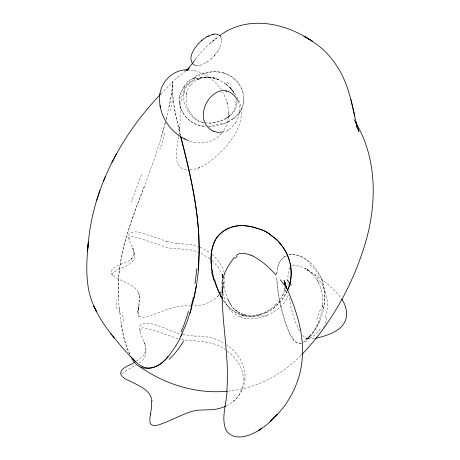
<?xml version="1.0" encoding="UTF-8"?>
<svg xmlns="http://www.w3.org/2000/svg" width="460" height="460" viewBox="0 0 460 460"><rect width="100%" height="100%" fill="white"/><g stroke="black" fill="none" stroke-linecap="round" stroke-linejoin="round"><path stroke-width="0.34" stroke-dasharray="2.3 1.72" d="M223.807 130.404C226.958 125.459 228.482 119.571 228.493 113.735M228.499 112.723C228.447 105.535 226.216 98.446 222.663 92.241M228.493 114.206L228.499 112.366M178.808 135.878L179.923 127.132L179.676 129.697C181.332 111.441 175.605 82.484 200.502 77.884C203.855 77.021 207.351 76.918 210.772 77.286L204.159 77.596L197.346 79.695L199.991 78.608L194.775 81.259L189.917 85.796L190.336 85.215C184.839 91.977 185.167 101.597 188.307 109.313L188.192 109.026C191.021 115.793 196.926 121.607 204.367 122.745M226.165 405.921A42.147 33.54 18 0 0 230.42 403.518C238.809 398.021 244.478 388.533 244.984 378.482M245.048 376.004C244.939 363.314 237.038 351.693 226.705 344.804M244.961 379.253L245.065 375.256M236.934 102.597C236.837 111.13 229.609 117.691 222.128 120.526A26.726 18.728 -10.4 0 1 219.276 121.578M276.782 274.43C277.035 268.013 278.737 260.82 284.314 256.945M221.565 40.698L221.093 43.953L219.719 47.69M276.816 273.723L277.265 269.606M235.451 122.889C239.269 117.047 240.62 109.514 238.596 102.787M183.793 94.162C183.166 99.642 184.707 105.167 187.243 109.998A51.301 32.119 12.2 0 0 188.387 111.964L193.062 117.633L198.122 121.049M284.866 287.454L284.573 290.059L285.384 287.46L282.566 295.924L283.423 293.813L279.945 299.96L274.982 305.647L275.73 304.905C266.691 313.352 253.109 318.516 241.052 313.76L245.485 315.123C240.735 314.14 236.704 311.362 233.191 308.131L239.723 313.214C234.197 309.856 230.161 304.623 227.591 298.753L231.805 306.429C227.067 299.075 224.503 290.536 223.117 281.957M239.257 112.884L239.401 111.763M178.71 136.58C177.221 147.039 170.821 169.332 188.197 169.889M185.621 70.938L172.276 81.92L172.12 88.745M179.36 97.744L180.677 93.018L183.638 87.871M139.15 316.612L138.241 315.554L137.626 312.926L139.397 300.294L139.299 301.007L139.242 295.153L139.328 295.791L138.241 292.111C142.928 299.909 135.752 308.942 139.15 316.612C144.745 318.619 150.575 315.186 155.957 313.697C167.13 309.448 178.612 304.658 190.848 306.032M323.472 308.804C325.312 300.098 325.295 290.915 322.684 282.365M186.133 95.318L186.915 91.58M288.202 295.032C285.781 304.141 277.104 310.19 269.244 314.387A32.896 23.822 -16.1 0 1 265.742 315.813L257.732 318.027L249.573 318.619M138.592 307.953L137.753 312.133L138.966 306.107M169.125 106.915C170.637 98.704 172.908 90.229 172.316 81.886M166.181 119.278L171.195 96.284L172.143 88.705L172.207 82.259L172.396 91.856M277.529 268.255C278.559 263.43 281.048 258.543 285.579 256.174M166.123 119.548L166.583 117.737M223.502 287.08L224.618 282.952L224.877 276.684M184.224 91.891C185.564 86.566 189.669 82.219 194.591 79.931M165.41 122.251L164.283 126.483M165.324 122.624L163.611 128.932M325.461 317.762L327.25 308.551A64.843 51.497 -12.6 0 0 326.951 299.247L325.605 293.267M163.95 127.696L159.177 144.083L153.077 162.662M163.219 130.289L160.896 138.27M150.132 170.901C133.377 215.861 111.981 262.579 119.813 311.817M144.382 186.702C130.301 222.375 115.362 259.584 118.829 298.759M222.755 288.938L223.79 286.367M319.757 320.649C316.635 327.911 312.541 335.018 306.504 340.239M217.298 51.922L219.138 48.864M219.035 49.065L219.834 47.455M289.777 267.616C287.327 273.108 288.012 279.41 288.046 285.269M221.076 292.089L219.362 294.434M229.097 129.404L232.087 126.989L235.02 123.533M234.951 123.636L235.514 122.803M320.223 328.681C316.647 333.787 308.211 343.574 302.536 335.15M214.596 55.413L216.706 52.762M216.568 52.963L217.471 51.669M193.068 62.422C199.554 53.205 207.374 44.838 216.528 38.243L208.828 44.275M192.878 62.704L195.431 59.277L193.045 62.468M184.839 86.359C170.493 101.286 186.427 127.012 205.62 126.224M214.63 55.378L211.117 58.943L207.517 61.749M214.279 55.781L215.061 54.878M189.808 141.099C200.226 144.745 212.911 142.87 220.57 134.498M220.328 134.774L222.186 132.675M160.896 93.874L172.149 82.305M217.419 296.619L218.931 295.004M186.162 84.882L188.933 82.225M218.402 295.55C212.112 302.53 202.509 305.555 193.344 305.957M121.888 373.836L125.062 371.209L135.901 365.154M300.851 355.505C281.784 375.193 255.927 388.493 228.516 391.092M233.272 401.384C243.064 393.438 246.117 378.867 240.804 367.511A42.142 33.534 18 0 0 232.541 355.574L227.183 351.003M212.399 57.747L211.583 58.518M276.598 305.417L283.182 298.126L286.879 291.939C284.021 297.839 279.755 303.008 274.637 307.079M212.6 41.325L218.77 36.415M139.15 363.009C146.797 358.8 147.505 349.105 143.968 341.918L144.589 343.741C143.307 337.841 136.689 330.544 140.708 324.616C153.249 319.694 168.659 331.884 180.952 333.925M274.764 306.969C266.656 313.49 255.984 317.4 245.531 315.761A31.194 26.312 -23.6 0 1 239.39 314.128C232.743 311.558 227.372 306.446 223.497 300.553M233.421 118.663C243.461 111.975 246.468 97.79 240.919 87.279M199.853 65.297L202.578 64.434L206.511 62.399M206.258 62.566L207.73 61.611M194.344 78.234C201.394 73.755 209.812 71.122 218.212 71.904M193.947 78.482L196.052 77.205M136.327 361.157L142.318 356.943L144.814 353.723L144.63 354.073L145.636 350.324L145.613 350.727L144.969 345.161M303.134 342.424C322.109 328.503 329.837 300.207 321.201 278.271A72.122 55.844 -33.7 0 0 318.694 273.234C313.053 263.821 303.594 254.955 292.065 254.581M228.309 121.762L222.674 124.085M194.655 79.902L195.034 79.724M265.972 312.472L260.883 314.502M189.836 169.901C198.34 169.378 205.982 164.818 212.428 159.522C225.107 148.833 237.567 135.608 240.827 118.772C243.645 104.845 235.721 90.948 224.526 83.047M197.863 168.285L201.44 166.669M291.6 265.943L292.945 265.529M226.492 130.87L225.406 131.324M203.377 73.87L205.263 73.266M198.622 78.395L198.933 78.303M219.259 121.549L212.669 122.992L207.621 123.251M206.212 73.002C221.967 67.775 241.293 78.269 243.363 95.214M202.854 77.406C192.51 79.58 207.558 76.251 208.161 77.102M196.397 65.573L199.41 65.389M199.191 65.435L200.065 65.251M301.185 343.148C297.81 344.057 294.636 341.676 292.859 338.991M301.409 343.097C293.066 344.304 290.007 333.994 287.305 327.957C281.491 312.081 277.714 295.349 276.759 278.45M289.07 254.926C297.361 253.448 305.267 258.094 311.104 263.557M204.159 77.596L207.799 77.199M314.41 338.347L305.975 338.853L307.079 338.623L304.957 339.486L307.884 337.881L310.529 335.461L306.716 339.008C316.509 330.171 321.436 316.969 322.839 304.083L322.655 306.785C323.449 297.505 321.69 287.966 317.055 279.841L318.659 282.509C315.215 276.776 310.626 271.733 305.078 267.979L313.841 274.775M208.857 126.31L209.915 126.293M208.616 126.31C225.187 126.943 245.962 115.397 243.518 96.479M267.444 315.922L250.401 316.141L240.379 315.727M206.195 77.119L205.597 77.119L212.163 77.596L219.403 79.752L213.026 77.786L209.3 77.182M249.487 318.613L246.554 318.354M190.331 70.081C203.234 71.26 214.659 79.643 221.553 90.35M194.862 65.274L196.029 65.527M205.056 122.826C214.055 123.907 223.48 120.945 230.38 115.098L226.176 118.231C232.616 114.413 237.245 107.002 235.871 99.36M195.851 65.51L196.57 65.59M296.562 265.546L301.634 266.938L307.01 269.617C319.499 277.271 332.057 285.855 340.808 297.792M209.035 77.148L214.987 78.125L213.026 77.786L218.477 79.62L224.497 83.03M203.498 122.803L204.297 122.946M194.177 70.65L194.511 70.713M192.889 70.409L193.229 70.472M181.378 339.629C196.805 341.602 213.693 340.118 226.671 350.606M182.965 334.483L188.905 335.702L195.845 336.099L195.327 336.087C205.557 335.679 215.918 338.198 224.67 343.539M243.512 315.382C234.922 313.496 227.803 307.441 223.163 300.144M177.991 338.727L154.054 330.424L145.067 328.003L142.451 327.853L140.536 328.515L140.035 329.578L140.507 333.19M223.704 72.916C230.661 74.968 236.808 79.781 240.327 86.141M199.767 247.112L190.193 244.392L176.077 243.42L176.703 243.472L171.988 242.742L165.761 241.086L166.911 241.431L149.994 235.537C143.704 234.427 134.435 228.695 128.863 234.18C127.345 240.425 132.658 245.847 133.992 251.735C138.184 265.96 119.059 266.564 111.975 273.711L111.924 274.413C119.548 281.877 132.871 282.474 138.437 292.514M240.051 316.802C235.25 315.123 231.098 311.753 228.413 307.441A61.502 43.775 -44.8 0 1 227.021 305.06L224.681 299.684L223.037 293.698M199.95 247.192L206.051 250.136L211.491 253.857M190.917 121.515L196.19 124.269L201.129 125.672A23.747 12.707 -7.7 0 0 205.304 126.212M209.927 258.721L202.141 253.937A38.404 27.761 14.7 0 0 188.381 249.515L173.529 248.475A27.669 19.004 13.4 0 1 167.106 247.463L140.869 238.694L133.526 236.704L131.1 236.532L129.363 237.136L129.03 237.969L129.53 240.793M189.974 120.836L186.553 117.771L183.166 113.287M226.521 84.537L224.572 83.082L229.408 86.998L232.789 91.08L229.408 86.998M211.974 254.282C217.632 259.009 222.266 265.253 224.123 272.469M212.048 260.446L217.919 266.702L221.806 273.665M112.562 275.356C105.995 265.598 129.162 263.517 131.939 258.405L130.324 259.612L132.629 257.698L134.05 255.386L134.153 254.621L133.768 256.099L134.055 252.241L134.171 253.109L132.808 248.17L133.561 250.349M234.312 94.076L232.012 90.091L229.787 87.44L232.84 90.953L234.807 94.081M299.575 330.769C293.75 320.281 290.783 308.447 289.116 296.642M354.878 121.02L353.585 118.645L354.804 121.25M129.8 354.073C122.429 340.066 121.187 323.903 119.479 308.436M182.608 112.32L180.418 107.278L179.285 102.321M290.657 335.438L289.167 332.402M129.812 354.344C125.12 344.419 122.946 333.54 121.21 322.77M288.811 331.597C281.888 314.542 277.754 296.257 276.759 277.88M221.151 37.8L221.565 40.882M227.384 103.983L226.768 101.7M180.28 134.786L176.927 120.83M180.251 135.067L175.685 115.092L173.713 103.885M176.583 119.33L174.225 107.145L172.425 93.012M173.5 102.246L172.304 91.494M120.02 313.737L119.83 311.978M119.496 308.534L119.422 307.648M223.474 281.669L223.497 283.044A38.41 27.767 14.7 0 1 223.186 285.735M221.49 290.887A38.41 27.767 14.7 0 1 220.116 293.29M123.567 321.31A323.978 203.314 -54 0 1 122.463 312.311M117.007 308.999A317.417 201.003 -52.5 0 1 116.334 300.064M141.502 174.553A229.781 28.733 -65.8 0 1 131.192 202.199M164.967 133.222A270.744 54.826 -62.3 0 1 159.867 149.977M172.373 100.826A192.125 26.111 -66.5 0 1 170.16 111.349M293.123 338.439A58.937 29.394 -78 0 1 291.019 334.799M306.555 340.682A14.95 7.82 -59.2 0 1 303.174 342.827M320.235 309.488A58.213 34.914 -51.6 0 1 316.313 320.488M309.879 264.684A72.335 56.959 -27.1 0 1 323.294 282.089M284.291 256.87A20.418 15.761 -78.8 0 1 286.488 255.737M288.782 255.001A20.418 15.761 -78.8 0 1 292.06 254.679M195.391 76.36A24.144 14.467 -26.2 0 1 203.291 72.778M183.787 86.382A25.501 12.73 -26.3 0 1 193.441 77.533M183.908 94.168A37.116 24.915 -6 0 1 184.408 91.908M192.861 78.838A18.412 9.413 -0.1 0 1 194.695 77.82M196.253 78.884A9.786 2.628 -11.5 0 1 198.197 78.2M198.812 78.28A4.479 0.552 -14.6 0 1 199.686 78.033M208.202 77.044A26.599 15.329 -25.4 0 1 209.34 77.125M227.113 82.392A68.989 41.601 -84.7 0 1 230.655 84.922M235.641 102.074A24.213 19.303 -44.6 0 1 235.595 102.793M203.607 122.55A22.684 17.773 -14.5 0 1 199.847 121.52M199.669 121.779A22.54 17.9 -15.5 0 1 198.087 121.095M246.307 318.774A28.094 17.681 -12 0 1 241.644 317.756M242.035 317.331A27.91 17.175 -11.3 0 1 240.131 316.727M292.928 265.063A13.403 12.477 89.4 0 1 296.585 265.454M314.243 274.476A63.244 50.657 -16.9 0 1 325.651 293.25M326.985 317.825A49.105 38.83 -15.2 0 1 322.489 329.389M183.695 87.866A28.825 12.598 -28.2 0 1 186.214 84.882M179.653 102.235A65.498 32.476 -18.3 0 1 180.205 97.595M222.157 123.429A26.789 14.013 -7.5 0 1 210.065 125.453M233.157 118.513A33.971 21.384 -5.4 0 1 228.062 121.555M218.184 71.961A35.443 25.11 -31.3 0 1 223.675 72.962M188.456 82.104A23.914 11.661 -26.5 0 1 193.597 78.206M258.911 315.324A30.233 25.703 -24.8 0 1 243.432 315.583M260.9 314.565A29.014 24.127 -23.1 0 1 258.877 315.146M274.902 307.332A37.22 30.176 -22.9 0 1 266.144 312.811M152.76 162.892A323.972 98.635 -56.9 0 1 149.816 171.12M308.033 270.256L307.01 269.617L309.039 270.928L308.033 270.256"/><path stroke-width="0.69" d="M213.417 131.232C186.651 117.541 219.362 70.869 237.527 100.033M222.306 283.297L222.243 287.253C221.231 321.16 229.327 354.706 226.987 388.619C227.505 402.546 220.058 417.663 226.475 430.922C235.186 442.186 251.902 435.447 261.228 428.697L258.761 430.307L263.85 427.018L268.72 423.102L277.529 414.098L270.612 421.09C289.093 404.8 301.024 381.3 302.346 356.621C303.957 330.987 294.969 306.464 284.734 283.423L286.517 287.92L284.061 280.427L285.505 285.315L284.843 282.037L285.01 284.723M194.419 65.107C185.604 58.627 195.523 46.207 201.411 40.75M198.156 270.135L199.099 250.89L198.72 233.456M189.054 69.995C172.465 68.344 158.505 83.87 159.562 99.981C159.856 117.662 171.994 134.395 188.468 140.633M159.988 94.058L160.028 93.736M151.725 400.556L151.512 407.721L149.828 418.381L150.098 423.263M196.311 285.436L193.562 299.782L189.992 313.168M150.368 414.793L150.483 414.126M222.738 279.99C224.325 271.831 228.775 264.465 233.927 258.054M193.924 298.16C206.534 243.903 194.453 188.312 180.395 135.642M191.55 307.803L186.817 322.575L179.906 338.324M160.448 94.357C124.212 132.405 96.836 180.469 89.412 232.973C87.239 252.04 85.083 271.59 88.82 290.599C92.563 308.418 102.902 323.978 114.235 337.893M96.738 200.186L99.958 190.342M103.437 181.148L105.38 176.634M287.419 290.749C294.624 275.201 291.145 255.84 279.818 243.173M287.356 290.881C291.312 282.244 292.1 272.308 290.013 263.08M180.952 336.306L182.195 333.713M111.814 162.696L116.713 153.387M175.961 345.443C169.993 354.815 162.828 366.016 150.989 368.011C146.332 368.494 141.697 366.729 138.04 363.912C127.903 354.637 119.105 343.959 110.532 333.247M192.452 63.279L186.783 70.328M217.758 236.417L220.363 233.507M233.996 257.974L234.404 257.502M219.064 234.83L216.959 237.429A30.538 27.537 22.6 0 0 215.125 240.459C210.352 250.09 210.306 261.332 212.215 271.705M167.986 356.385C158.499 369.414 138.845 374.825 131.025 356.69M134.832 362.026C130.617 365.459 119.698 367.298 120.75 374.566M301.794 354.568C331.367 323.719 352.55 285.016 365.01 244.26C376.941 204.648 377.447 159.304 355.844 122.803M187.312 70.029L188.226 69.132M202.003 40.239L206.873 36.76L212.779 34.362M201.261 40.882L202.204 40.06M186.731 70.041L189.497 67.793M224.129 230.558C229.31 227.32 235.422 225.664 241.523 225.595M219.891 35.523C243.535 17.917 274.482 21.033 299.46 33.758C311.805 40.193 323.817 48.156 332.114 59.553C347.961 78.648 352.015 103.983 357.121 127.477L355.678 121.29L358.926 131.692L356.626 125.16M227.309 130.462L228.114 130.013M208.472 35.909L206.873 36.76M225.756 229.62L229.603 227.838M231.328 227.228C241.948 223.721 253.512 226.268 263.419 230.77M223.692 131.899L217.942 132.417L213.152 131.117M315.813 338.284C327.652 335.553 345.195 330.274 346.518 315.83C346.892 309.879 345.115 303.761 341.567 298.966M213.244 34.27C216.056 33.396 220.058 34.782 220.903 37.214M212.589 34.402L213.446 34.23M227.223 391.207C196.702 394.174 165.686 384.606 140.651 367.264M184.966 70.069L185.276 70.052M186.214 69.995L186.53 69.977M243.202 225.572L251.321 226.63L260.67 229.534M225.877 91.04L226.699 91.183M250.654 255.093L244.524 253.316L239.683 253.489A5.491 5.491 66.6 0 0 238.74 253.857L238.383 254.046A12.046 11.816 -21.3 0 0 236.4 255.57M252.183 255.76C261.487 260.17 269.008 267.444 275.914 274.936M181.614 137.316L181.913 137.477M184.178 138.73L184.494 138.903M266.507 232.3C277.708 238.493 286.321 249.257 289.668 261.636M269.065 233.847L276.293 239.499M135.148 361.336L132.48 358.208M280.295 279.847L284.987 285.562L287.368 289.524M221.53 297.355L222.485 298.966L220.725 296.044M150.483 423.487L151.139 424.689C156.199 427.265 161.765 423.413 166.658 421.895C175.214 418.37 183.425 413.919 192.332 411.297A33.747 28.439 21.3 0 1 199.467 410.096L212.439 409.676L216.418 409.095A42.147 33.54 18 0 0 225.601 406.186M237.889 100.838L238.309 101.919M151.65 398.947C149.408 390.419 140.616 386.446 133.388 382.818C129.398 380.385 123.452 379.517 121.388 374.963M213.618 277.748L211.761 269.06L211.025 260.136A72.237 64.647 -4.8 0 1 211.157 255.541L211.933 249.481L213.578 243.76A36.202 32.591 19.8 0 1 215.723 239.361A37.266 33.586 21.4 0 1 217.741 236.405M180.786 136.815C188.79 168.302 196.334 200.117 198.634 232.616M354.666 116.144L350.928 99.573M151.765 399.562L151.995 400.798M160.023 105.484L160.396 107.554M222.904 293.072L222.243 287.253M222.554 277.846L222.301 274.327L222.416 277.495M196.667 268.755A178.411 82.305 77.6 0 1 194.977 283.941M188.508 311.144A230.552 112.027 75.7 0 1 181.113 331.919M183.563 340.969A200.715 101.085 74.7 0 1 169.234 359.3M220.415 233.553A27.45 24.426 14.7 0 1 224.187 230.632M221.478 297.39A106.996 90.16 -48 0 1 213.681 277.725M276.454 239.401A68.413 51.238 -0.7 0 1 279.967 243.098M263.58 230.586A43.786 31.13 4.2 0 1 269.249 233.697M222.048 283.331A45.477 34.511 -23 0 1 222.404 280.008M235.267 258.181A22.666 19.642 -36.2 0 1 237.124 256.312M250.631 255.139A32.631 26.864 6.6 0 1 252.155 255.806M286.983 279.709A77.93 19.406 39 0 1 291.203 285.321M284.872 289.984A29.75 15.675 8.1 0 1 286.948 292.819M219.167 234.91A29.377 26.013 13.3 0 1 225.894 229.81M213.958 280.295A101.804 89.188 -31 0 1 211.6 271.883M220.886 295.935A109.641 91.287 -51.7 0 1 214.716 279.973M260.832 229.316A43.637 30.877 4.5 0 1 266.702 232.122M193.303 297.401A219.644 105.041 76.3 0 1 190.992 307.044M180.004 338.462A263.758 139.242 70.2 0 1 176.042 345.569M88.314 242.115L87.515 251.649L88.314 242.115M308.315 38.784L304.008 36.173L312.495 41.348L308.315 38.784M95.893 310.402L93.817 306.055L96.565 311.834L95.893 310.402"/></g></svg>
